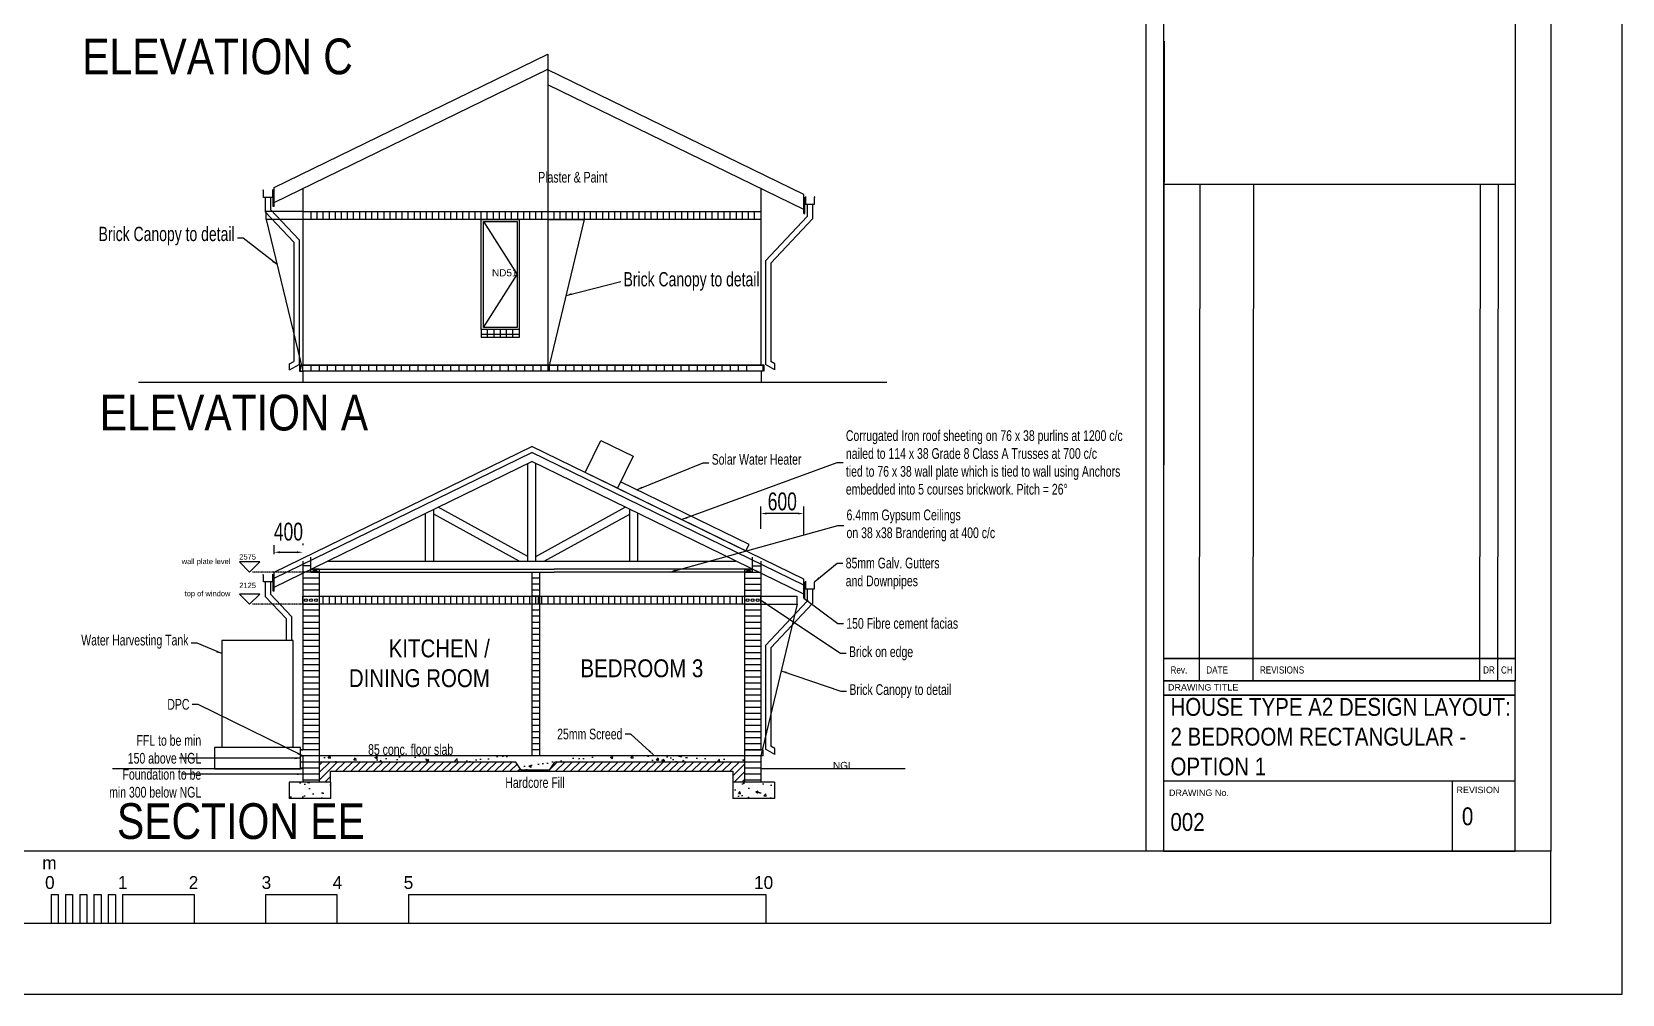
# Model space of a CAD drawing. Header units: millimetres. Extents: x 88 to 42088, y -979 to 29721.
# Drawn here: x 19837 to 42088, y -979 to 12493 of the extents above; entities that cross this region are included whole.
import ezdxf
from ezdxf.enums import TextEntityAlignment as Align

# ---------------------------------------------------------------- set-up
doc = ezdxf.new("R2010")
doc.units = ezdxf.units.MM
doc.linetypes.add('DASHED', pattern=[0.75, 0.5, -0.25])
doc.linetypes.add('DASHED2', pattern=[0.187, 0.125, -0.062])
for name, color, linetype in [('11', 1, 'Continuous'), ('2', 1, 'Continuous'), ('3', 2, 'Continuous'), ('7', 6, 'Continuous'), ('BRICKONEDGE', 5, 'Continuous'), ('DIMS', 5, 'Continuous'), ('HATCH', 1, 'Continuous'), ('RAIN', 5, 'Continuous'), ('TEXT', 5, 'Continuous'), ('WALL', 1, 'Continuous'), ('WALLCOURSE', 40, 'Continuous'), ('WALLS', 1, 'Continuous'), ('zastitle', 7, 'Continuous')]:
    doc.layers.add(name, color=color, linetype=linetype)
doc.layers.get('WALLCOURSE').off()
doc.styles.add('AERIAL1-25', font='arial.ttf', dxfattribs={"height": 50})
doc.styles.add('AERIAL100', font='arial.ttf', dxfattribs={"height": 100})
doc.styles.add('COMPACT', font='arial.ttf', dxfattribs={"width": 0.7})
doc.styles.add('ROMANS', font='romans', dxfattribs={"height": 120})
doc.dimstyles.new('AERIAL1-50', dxfattribs={"dimscale": 100, "dimtxt": 2.5, "dimasz": 0.8, "dimexe": 1, "dimexo": 2.5, "dimgap": 0.4, "dimtad": 1, "dimdec": 0, "dimzin": 0, "dimdsep": 46, "dimtxsty": 'COMPACT', "dimcen": 0.09, "dimadec": 0, "dimazin": 0, "dimtfac": 1, "dimtdec": 1, "dimtmove": 2, "dimatfit": 3, "dimfxl": 1, "dimtolj": 1, "dimtzin": 0, "dimarcsym": 0})

# ---------------------------------------------------------------- blocks, each defined once
blk = doc.blocks.new('*D54')
at = {"layer": 'DEFPOINTS', "color": 0, "transparency": 16777216}
for p in [(23627, 5208), (23227, 4931), (23627, 5082)]:
    blk.add_point(p, dxfattribs=at)
at = {"layer": 'DIMS', "color": 0, "lineweight": -2, "transparency": 16777216}
for p, q in [((23227, 5181), (23227, 5308)), ((23307, 5208), (23547, 5208)), ((23627, 5332), (23627, 5308))]:
    blk.add_line(p, q, dxfattribs=at)
at = {"layer": 'DIMS', "color": 0, "transparency": 16777216}
for points in [[(23307, 5221), (23307, 5194), (23227, 5208)], [(23547, 5221), (23547, 5194), (23627, 5208)]]:
    blk.add_solid(points, dxfattribs=at)
at = {"layer": 'DIMS', "color": 0, "transparency": 16777216, "insert": (23427, 5495), "char_height": 250, "attachment_point": 5, "style": 'COMPACT'}
blk.add_mtext('\\A1;400', dxfattribs=at)
blk = doc.blocks.new('*D55')
at = {"layer": 'DEFPOINTS', "color": 0, "transparency": 16777216}
for p in [(30037, 5750), (30037, 5284), (30637, 5204)]:
    blk.add_point(p, dxfattribs=at)
at = {"layer": 'DIMS', "color": 0, "lineweight": -2, "transparency": 16777216}
for p, q in [((30037, 5534), (30037, 5850)), ((30637, 5454), (30637, 5850)), ((30557, 5750), (30117, 5750))]:
    blk.add_line(p, q, dxfattribs=at)
at = {"layer": 'DIMS', "color": 0, "transparency": 16777216}
for points in [[(30117, 5763), (30117, 5737), (30037, 5750)], [(30557, 5763), (30557, 5737), (30637, 5750)]]:
    blk.add_solid(points, dxfattribs=at)
at = {"layer": 'DIMS', "color": 0, "transparency": 16777216, "insert": (30337, 5918), "char_height": 250, "attachment_point": 5, "style": 'COMPACT'}
blk.add_mtext('\\A1;600', dxfattribs=at)
blk = doc.blocks.new('LCND51')
at = {"layer": '2', "color": 5}
blk.add_lwpolyline([(30, -30), (503, -30), (503, -1510), (30, -1510)], close=True, dxfattribs=at)
at = {"layer": '3'}
for p, q in [((0, -1540), (0, 0)), ((0, 0), (533, 0)), ((533, 0), (533, -1540)), ((533, -1540), (0, -1540))]:
    blk.add_line(p, q, dxfattribs=at)
at = {"layer": '3', "color": 5}
for p, q in [((30, -30), (503, -770)), ((30, -1510), (503, -770)), ((0, -1540), (0, -1650)), ((85, -1540), (85, -1650)), ((178, -1540), (178, -1650)), ((265, -1540), (265, -1650)), ((350, -1540), (350, -1650)), ((440, -1540), (440, -1650)), ((533, -1540), (533, -1650)), ((533, -1610), (0, -1610)), ((533, -1650), (0, -1650))]:
    blk.add_line(p, q, dxfattribs=at)

msp = doc.modelspace()

# ---------------------------------------------------------------- hatches: boundary and pattern name
at = {"layer": '7'}
h = msp.add_hatch(dxfattribs=at)
h.set_pattern_fill('AR-CONC', color=256, scale=50, style=0)
h.set_pattern_definition([(50, (-3457986.66, -1527257.2), (358.630091, -31.376067), [37.5, -412.5]), (355, (-3457986.66, -1527257.2), (-69.375667, 376.096067), [30, -330]), (100.4514, (-3457956.77, -1527259.8), (289.25469, 344.71977), [31.870095, -350.571056]), (46.1842, (-3457986.66, -1527157.2), (533.620524, -82.759507), [56.25, -618.75]), (96.6356, (-3457942.2, -1527164.1), (467.33135, 487.058935), [47.805144, -525.8565]), (351.1842, (-3457986.66, -1527157.2), (467.33097, 487.0593), [45, -495]), (21, (-3457936.66, -1527182.2), (298.453526, -201.309445), [37.5, -412.5]), (326, (-3457936.66, -1527182.2), (121.657666, 362.575023), [30, -330]), (71.4514, (-3457911.8, -1527198.96), (420.111314, 161.265248), [31.870095, -350.571056]), (37.5, (-3457986.66, -1527257.19), (6.0799277, 166.446927), [0, -326, 0, -335, 0, -331.25]), (7.5, (-3457986.66, -1527257.19), (131.534769, 197.205856), [0, -191, 0, -318.5, 0, -126.25]), (327.5, (-3458098.16, -1527257.19), (266.911218, -11.277436), [0, -125, 0, -390, 0, -517.5]), (317.5, (-3458148.16, -1527257.2), (291.593085, 50.052491), [0, -162.5, 0, -259, 0, -367.5])])
h.paths.add_polyline_path([(24017, 1761.4), (24017, 1991.4), (23437, 1991.4), (23437, 1761.4)])
h.paths.add_polyline_path([(26608.4, 2271.4), (26681.7, 2156.4), (26881.7, 2156.4), (27081.7, 2156.4), (27155.1, 2271.4), (29807, 2271.4), (29807, 2356.4), (23857, 2356.4), (23857, 2271.4)])
h.paths.add_polyline_path([(30227, 1761.4), (30227, 1991.4), (29647, 1991.4), (29647, 1761.4)])
h = msp.add_hatch(dxfattribs=at)
h.set_pattern_fill('ANSI31', color=256, scale=600, style=0)
h.set_pattern_definition([(45, (-3457986.66, -1527257.19), (-53.0330086, 53.0330086), [])])
h.paths.add_polyline_path([(27155.1, 2271.4), (27081.7, 2156.4), (26881.7, 2156.4), (26681.7, 2156.4), (26608.4, 2271.4), (24017, 2271.4), (23857, 2271.4), (23857, 1991.4), (24017, 1991.4), (24017, 2141.4), (29647, 2141.4), (29647, 1991.4), (29807, 1991.4), (29807, 2271.4)])

# ---------------------------------------------------------------- linework, layer by layer
at = {"color": 1, "linetype": 'Continuous'}
for p, q in [((35668.9, 28721.3), (35668.9, 3410.1)), ((40592.3, 28721.4), (40592.3, 3410.1)), ((35678.9, 12361.1), (35668.9, 4453.6)), ((40602.3, 10355), (35678.9, 10355)), ((40592.3, 3722.9), (35668.9, 3722.9)), ((35668.9, 3722.9), (40592.3, 3722.9)), ((35668.9, 3410.1), (40592.3, 3410.1)), ((35668.9, 3410.1), (40592.3, 3410.1)), ((35668.9, 2006.1), (40592.3, 2006.1)), ((39710, 2006.1), (39710, 1021.4))]:
    msp.add_line(p, q, dxfattribs=at)
at = {"color": 3, "linetype": 'Continuous'}
for p, q in [((41088.3, 28721.4), (41088.3, 1021.4)), ((41088.3, 28721.3), (41088.3, 1021.4)), ((40592.3, 3414.2), (40592.3, 3410.1)), ((41088.3, 1021.4), (1088.3, 1021.4))]:
    msp.add_line(p, q, dxfattribs=at)
at = {"color": 2, "linetype": 'Continuous'}
for p, q in [((36179.3, 10355), (36169.3, 3410.1)), ((36929.8, 10355), (36919.8, 3410.1)), ((40101.9, 10355), (40091.9, 3410.1)), ((40352.1, 10355), (40342.1, 3410.1))]:
    msp.add_line(p, q, dxfattribs=at)
at = {"color": 3, "linetype": 'Continuous'}
msp.add_lwpolyline([(1088.3, 28721.4), (35422.7, 28721.4), (35422.7, 1021.4), (1088.3, 1021.4)], close=True, dxfattribs=at)
at = {"color": 1, "linetype": 'Continuous'}
for points in [[(35668.9, 3208.2), (40592.3, 3208.2), (40592.3, 3410.1), (35668.9, 3410.1)], [(35668.9, 1021.4), (40592.3, 1021.4), (40592.3, 3208.2), (35668.9, 3208.2)]]:
    msp.add_lwpolyline(points, close=True, dxfattribs=at)
at = {"layer": '11'}
for p, q in [((20106.3, 417.8), (20206.3, 417.8)), ((20106.3, 417.8), (20106.3, 17.8)), ((20206.3, 417.8), (20206.3, 17.8)), ((20306.3, 417.8), (20306.3, 17.8)), ((20306.3, 417.8), (20406.3, 417.8)), ((20406.3, 417.8), (20406.3, 17.8)), ((20506.3, 417.8), (20506.3, 17.8)), ((20506.3, 417.8), (20606.3, 417.8)), ((20606.3, 417.8), (20606.3, 17.8)), ((20706.3, 417.8), (20706.3, 17.8)), ((20706.3, 417.8), (20806.3, 417.8)), ((20806.3, 417.8), (20806.3, 17.8)), ((20906.3, 417.8), (20906.3, 17.8)), ((20906.3, 417.8), (21006.3, 417.8)), ((21006.3, 417.8), (21006.3, 17.8)), ((21106.3, 417.8), (22106.3, 417.8)), ((21106.3, 417.8), (21106.3, 17.8)), ((22106.3, 417.8), (22106.3, 17.8)), ((23106.3, 417.8), (24106.3, 417.8)), ((23106.3, 417.8), (23106.3, 17.8)), ((24106.3, 417.8), (24106.3, 17.8)), ((25106.3, 417.8), (30106.3, 417.8)), ((25106.3, 417.8), (25106.3, 17.8)), ((30106.3, 417.8), (30106.3, 17.8)), ((20206.3, 17.8), (20306.3, 17.8)), ((20406.3, 17.8), (20506.3, 17.8)), ((20606.3, 17.8), (20706.3, 17.8)), ((20806.3, 17.8), (20906.3, 17.8)), ((21006.3, 17.8), (21106.3, 17.8)), ((22106.3, 17.8), (23106.3, 17.8)), ((24106.3, 17.8), (25106.3, 17.8))]:
    msp.add_line(p, q, dxfattribs=at)
at = {"layer": '2', "color": 2}
for p, q in [((22884, 4931.4), (22742.6, 5072.8)), ((23025.5, 5072.8), (22742.6, 5072.8)), ((22884, 4931.4), (23025.5, 5072.8)), ((22884, 4481.4), (22742.6, 4622.8)), ((23025.5, 4622.8), (22742.6, 4622.8)), ((22884, 4481.4), (23025.5, 4622.8))]:
    msp.add_line(p, q, dxfattribs=at)
at = {"layer": '3'}
for p, q in [((23627, 9975.4), (23117, 9975.4)), ((23117, 9865.4), (23117, 9975.4)), ((23117, 9865.4), (23627, 7740.4)), ((23627, 9865.4), (23117, 9865.4))]:
    msp.add_line(p, q, dxfattribs=at)
at = {"layer": 'BRICKONEDGE'}
for p, q in [((23627, 9975.4), (30037, 9975.4)), ((30037, 9865.4), (23627, 9865.4)), ((23744.5, 9865.4), (23744.5, 9975.4)), ((23829.5, 9865.4), (23829.5, 9975.4)), ((23914.5, 9865.4), (23914.5, 9975.4)), ((23999.5, 9865.4), (23999.5, 9975.4)), ((24084.5, 9865.4), (24084.5, 9975.4)), ((24169.5, 9865.4), (24169.5, 9975.4)), ((24254.5, 9865.4), (24254.5, 9975.4)), ((24339.5, 9865.4), (24339.5, 9975.4)), ((24424.5, 9865.4), (24424.5, 9975.4)), ((24509.5, 9865.4), (24509.5, 9975.4)), ((24594.5, 9865.4), (24594.5, 9975.4)), ((24679.5, 9865.4), (24679.5, 9975.4)), ((24764.5, 9865.4), (24764.5, 9975.4)), ((24849.5, 9865.4), (24849.5, 9975.4)), ((24934.5, 9865.4), (24934.5, 9975.4)), ((25019.5, 9865.4), (25019.5, 9975.4)), ((25104.5, 9865.4), (25104.5, 9975.4)), ((25189.5, 9865.4), (25189.5, 9975.4)), ((25274.5, 9865.4), (25274.5, 9975.4)), ((25359.5, 9865.4), (25359.5, 9975.4)), ((25444.5, 9865.4), (25444.5, 9975.4)), ((25529.5, 9865.4), (25529.5, 9975.4)), ((25614.5, 9865.4), (25614.5, 9975.4)), ((25699.5, 9865.4), (25699.5, 9975.4)), ((25784.5, 9865.4), (25784.5, 9975.4)), ((25869.5, 9865.4), (25869.5, 9975.4)), ((25954.5, 9865.4), (25954.5, 9975.4)), ((26039.5, 9865.4), (26039.5, 9975.4)), ((26124.5, 9865.4), (26124.5, 9975.4)), ((26209.5, 9865.4), (26209.5, 9975.4)), ((26294.5, 9865.4), (26294.5, 9975.4)), ((26379.5, 9865.4), (26379.5, 9975.4)), ((26464.5, 9865.4), (26464.5, 9975.4)), ((26549.5, 9865.4), (26549.5, 9975.4)), ((26634.5, 9865.4), (26634.5, 9975.4)), ((26719.5, 9865.4), (26719.5, 9975.4)), ((26804.5, 9865.4), (26804.5, 9975.4)), ((26889.5, 9865.4), (26889.5, 9975.4)), ((26974.5, 9865.4), (26974.5, 9975.4)), ((27059.5, 9865.4), (27059.5, 9975.4)), ((27144.5, 9865.4), (27144.5, 9975.4)), ((27229.5, 9865.4), (27229.5, 9975.4)), ((27314.5, 9865.4), (27314.5, 9975.4)), ((27399.5, 9865.4), (27399.5, 9975.4)), ((27484.5, 9865.4), (27484.5, 9975.4)), ((27567, 9975.4), (27567, 9865.4)), ((27569.5, 9865.4), (27569.5, 9975.4)), ((27654.5, 9865.4), (27654.5, 9975.4)), ((27739.5, 9865.4), (27739.5, 9975.4)), ((27824.5, 9865.4), (27824.5, 9975.4)), ((27909.5, 9865.4), (27909.5, 9975.4)), ((27994.5, 9865.4), (27994.5, 9975.4)), ((28079.5, 9865.4), (28079.5, 9975.4)), ((28164.5, 9865.4), (28164.5, 9975.4)), ((28249.5, 9865.4), (28249.5, 9975.4)), ((28334.5, 9865.4), (28334.5, 9975.4)), ((28419.5, 9865.4), (28419.5, 9975.4)), ((28504.5, 9865.4), (28504.5, 9975.4)), ((28589.5, 9865.4), (28589.5, 9975.4)), ((28674.5, 9865.4), (28674.5, 9975.4)), ((28759.5, 9865.4), (28759.5, 9975.4)), ((28844.5, 9865.4), (28844.5, 9975.4)), ((28929.5, 9865.4), (28929.5, 9975.4)), ((29014.5, 9865.4), (29014.5, 9975.4)), ((29099.5, 9865.4), (29099.5, 9975.4)), ((29184.5, 9865.4), (29184.5, 9975.4)), ((29269.5, 9865.4), (29269.5, 9975.4)), ((29354.5, 9865.4), (29354.5, 9975.4)), ((29439.5, 9865.4), (29439.5, 9975.4)), ((29524.5, 9865.4), (29524.5, 9975.4)), ((29609.5, 9865.4), (29609.5, 9975.4)), ((29694.5, 9865.4), (29694.5, 9975.4)), ((29779.5, 9865.4), (29779.5, 9975.4)), ((29864.5, 9865.4), (29864.5, 9975.4)), ((29949.5, 9865.4), (29949.5, 9975.4)), ((23580.2, 7825.4), (30070.2, 7825.4)), ((23580.2, 7825.4), (23580.2, 7740.4)), ((30083.9, 7825.4), (23593.9, 7825.4)), ((23593.9, 7740.4), (23593.9, 7825.4)), ((23630.2, 7740.4), (23630.2, 7825.4)), ((23745.2, 7740.4), (23745.2, 7825.4)), ((23860.2, 7740.4), (23860.2, 7825.4)), ((23975.2, 7740.4), (23975.2, 7825.4)), ((24090.2, 7740.4), (24090.2, 7825.4)), ((24205.2, 7740.4), (24205.2, 7825.4)), ((24320.2, 7740.4), (24320.2, 7825.4)), ((24435.2, 7740.4), (24435.2, 7825.4)), ((24550.2, 7740.4), (24550.2, 7825.4)), ((24665.2, 7740.4), (24665.2, 7825.4)), ((24780.2, 7740.4), (24780.2, 7825.4)), ((24895.2, 7740.4), (24895.2, 7825.4)), ((25010.2, 7740.4), (25010.2, 7825.4)), ((25125.2, 7740.4), (25125.2, 7825.4)), ((25240.2, 7740.4), (25240.2, 7825.4)), ((25355.2, 7740.4), (25355.2, 7825.4)), ((25470.2, 7740.4), (25470.2, 7825.4)), ((25585.2, 7740.4), (25585.2, 7825.4)), ((25700.2, 7740.4), (25700.2, 7825.4)), ((25815.2, 7740.4), (25815.2, 7825.4)), ((25930.2, 7740.4), (25930.2, 7825.4)), ((26045.2, 7740.4), (26045.2, 7825.4)), ((26160.2, 7740.4), (26160.2, 7825.4)), ((26275.2, 7740.4), (26275.2, 7825.4)), ((26390.2, 7740.4), (26390.2, 7825.4)), ((26505.2, 7740.4), (26505.2, 7825.4)), ((26620.2, 7740.4), (26620.2, 7825.4)), ((26735.2, 7740.4), (26735.2, 7825.4)), ((26850.2, 7740.4), (26850.2, 7825.4)), ((26965.2, 7740.4), (26965.2, 7825.4)), ((27080.2, 7740.4), (27080.2, 7825.4)), ((27080.2, 7740.4), (27080.2, 7825.4)), ((27195.2, 7740.4), (27195.2, 7825.4)), ((27310.2, 7740.4), (27310.2, 7825.4)), ((27425.2, 7740.4), (27425.2, 7825.4)), ((27540.2, 7740.4), (27540.2, 7825.4)), ((27655.2, 7740.4), (27655.2, 7825.4)), ((27770.2, 7740.4), (27770.2, 7825.4)), ((27885.2, 7740.4), (27885.2, 7825.4)), ((28000.2, 7740.4), (28000.2, 7825.4)), ((28115.2, 7740.4), (28115.2, 7825.4)), ((28230.2, 7740.4), (28230.2, 7825.4)), ((28345.2, 7740.4), (28345.2, 7825.4)), ((28460.2, 7740.4), (28460.2, 7825.4)), ((28575.2, 7740.4), (28575.2, 7825.4)), ((28690.2, 7740.4), (28690.2, 7825.4)), ((28805.2, 7740.4), (28805.2, 7825.4)), ((28920.2, 7740.4), (28920.2, 7825.4)), ((29035.2, 7740.4), (29035.2, 7825.4)), ((29150.2, 7740.4), (29150.2, 7825.4)), ((29265.2, 7740.4), (29265.2, 7825.4)), ((29380.2, 7740.4), (29380.2, 7825.4)), ((29495.2, 7740.4), (29495.2, 7825.4)), ((29610.2, 7740.4), (29610.2, 7825.4)), ((29725.2, 7740.4), (29725.2, 7825.4)), ((29840.2, 7740.4), (29840.2, 7825.4)), ((30070.2, 7740.4), (30070.2, 7825.4)), ((30083.9, 7740.4), (30083.9, 7825.4)), ((30083.9, 7740.4), (30083.9, 7825.4)), ((23580.2, 7740.4), (23627, 7740.4)), ((23593.9, 7740.4), (23627, 7740.4)), ((30037, 7740.4), (23627, 7740.4)), ((30070.2, 7740.4), (30037, 7740.4)), ((23914.5, 4481.4), (23914.5, 4591.4)), ((23999.5, 4481.4), (23999.5, 4591.4)), ((24084.5, 4481.4), (24084.5, 4591.4)), ((24169.5, 4481.4), (24169.5, 4591.4)), ((24254.5, 4481.4), (24254.5, 4591.4)), ((24339.5, 4481.4), (24339.5, 4591.4)), ((24424.5, 4481.4), (24424.5, 4591.4)), ((24509.5, 4481.4), (24509.5, 4591.4)), ((24594.5, 4481.4), (24594.5, 4591.4)), ((24679.5, 4481.4), (24679.5, 4591.4)), ((24764.5, 4481.4), (24764.5, 4591.4)), ((24849.5, 4481.4), (24849.5, 4591.4)), ((24934.5, 4481.4), (24934.5, 4591.4)), ((25019.5, 4481.4), (25019.5, 4591.4)), ((25104.5, 4481.4), (25104.5, 4591.4)), ((25189.5, 4481.4), (25189.5, 4591.4)), ((25274.5, 4481.4), (25274.5, 4591.4)), ((25359.5, 4481.4), (25359.5, 4591.4)), ((25444.5, 4481.4), (25444.5, 4591.4)), ((25529.5, 4481.4), (25529.5, 4591.4)), ((25614.5, 4481.4), (25614.5, 4591.4)), ((25699.5, 4481.4), (25699.5, 4591.4)), ((25784.5, 4481.4), (25784.5, 4591.4)), ((25869.5, 4481.4), (25869.5, 4591.4)), ((25954.5, 4481.4), (25954.5, 4591.4)), ((26039.5, 4481.4), (26039.5, 4591.4)), ((26124.5, 4481.4), (26124.5, 4591.4)), ((26209.5, 4481.4), (26209.5, 4591.4)), ((26294.5, 4481.4), (26294.5, 4591.4)), ((26379.5, 4481.4), (26379.5, 4591.4)), ((26464.5, 4481.4), (26464.5, 4591.4)), ((26549.5, 4481.4), (26549.5, 4591.4)), ((26634.5, 4481.4), (26634.5, 4591.4)), ((26719.5, 4481.4), (26719.5, 4591.4)), ((26804.5, 4481.4), (26804.5, 4591.4)), ((26942, 4481.4), (26832, 4481.4)), ((26949.5, 4591.4), (26839.5, 4591.4)), ((26839.5, 4481.4), (26839.5, 4591.4)), ((26889.5, 4481.4), (26889.5, 4591.4)), ((26924.5, 4481.4), (26924.5, 4591.4)), ((26974.5, 4481.4), (26974.5, 4591.4)), ((27059.5, 4481.4), (27059.5, 4591.4)), ((27144.5, 4481.4), (27144.5, 4591.4)), ((27229.5, 4481.4), (27229.5, 4591.4)), ((27314.5, 4481.4), (27314.5, 4591.4)), ((27399.5, 4481.4), (27399.5, 4591.4)), ((27484.5, 4481.4), (27484.5, 4591.4)), ((27569.5, 4481.4), (27569.5, 4591.4)), ((27654.5, 4481.4), (27654.5, 4591.4)), ((27739.5, 4481.4), (27739.5, 4591.4)), ((27824.5, 4481.4), (27824.5, 4591.4)), ((27909.5, 4481.4), (27909.5, 4591.4)), ((27994.5, 4481.4), (27994.5, 4591.4)), ((28079.5, 4481.4), (28079.5, 4591.4)), ((28164.5, 4481.4), (28164.5, 4591.4)), ((28249.5, 4481.4), (28249.5, 4591.4)), ((28334.5, 4481.4), (28334.5, 4591.4)), ((28419.5, 4481.4), (28419.5, 4591.4)), ((28504.5, 4481.4), (28504.5, 4591.4)), ((28589.5, 4481.4), (28589.5, 4591.4)), ((28674.5, 4481.4), (28674.5, 4591.4)), ((28759.5, 4481.4), (28759.5, 4591.4)), ((28844.5, 4481.4), (28844.5, 4591.4)), ((28929.5, 4481.4), (28929.5, 4591.4)), ((29014.5, 4481.4), (29014.5, 4591.4)), ((29099.5, 4481.4), (29099.5, 4591.4)), ((29184.5, 4481.4), (29184.5, 4591.4)), ((29269.5, 4481.4), (29269.5, 4591.4)), ((29354.5, 4481.4), (29354.5, 4591.4)), ((29439.5, 4481.4), (29439.5, 4591.4)), ((29524.5, 4481.4), (29524.5, 4591.4)), ((29609.5, 4481.4), (29609.5, 4591.4)), ((29694.5, 4481.4), (29694.5, 4591.4)), ((29779.5, 4481.4), (29779.5, 4591.4))]:
    msp.add_line(p, q, dxfattribs=at)
at = {"layer": 'BRICKONEDGE', "color": 5}
for p, q in [((23227, 4845), (26832, 6603.3)), ((23227, 4718.2), (26832, 6476.4)), ((23212, 4662.3), (23212, 4887.3)), ((23227, 4887.3), (23212, 4887.3)), ((23227, 4662.3), (23227, 4887.3)), ((23227, 4719.9), (23227, 4834.8)), ((23227, 4719.9), (23227, 4834.8)), ((23227, 4662.3), (23212, 4662.3)), ((23627, 4591.4), (30037, 4591.4)), ((30037, 4481.4), (23627, 4481.4))]:
    msp.add_line(p, q, dxfattribs=at)
at = {"layer": 'BRICKONEDGE', "color": 2}
for p, q in [((23203.3, 4900.2), (23203.3, 4791.7)), ((23227, 4887.3), (23227, 4929.6)), ((23178.3, 4791.7), (23178.3, 4620.2))]:
    msp.add_line(p, q, dxfattribs=at)
at = {"layer": 'DEFPOINTS', "color": 2, "linetype": 'Continuous'}
for p, q in [((42088.3, -978.6), (42088.3, 29721.4)), ((88.3, -978.6), (42088.3, -978.6))]:
    msp.add_line(p, q, dxfattribs=at)
at = {"layer": 'DIMS', "color": 4, "linetype": 'DASHED2'}
for p, q in [((23627, 4931.4), (22924, 4931.4)), ((23627, 4481.4), (22924, 4481.4))]:
    msp.add_line(p, q, dxfattribs=at)
at = {"layer": 'HATCH'}
for p, q in [((24017, 2141.4), (29647, 2141.4)), ((24017, 1991.4), (24017, 2141.4)), ((29647, 2141.4), (29647, 1991.4))]:
    msp.add_line(p, q, dxfattribs=at)
at = {"layer": 'RAIN', "color": 2}
for p, q in [((23073.3, 10280.8), (23078.3, 10280.8)), ((23073.3, 10270.8), (23073.3, 10280.8)), ((23078.3, 10270.8), (23073.3, 10270.8)), ((23078.3, 10175.8), (23078.3, 10270.8)), ((23203.3, 10175.8), (23078.3, 10175.8)), ((23103.3, 10175.8), (23103.3, 9973.2)), ((30660.8, 10078.3), (30785.8, 10078.3)), ((30685.8, 10078.3), (30685.8, 9906.8)), ((30760.8, 10078.3), (30760.8, 9875.7)), ((30790.8, 10183.3), (30785.8, 10183.3)), ((30785.8, 10173.3), (30790.8, 10173.3)), ((30785.8, 10078.3), (30785.8, 10173.3)), ((30790.8, 10173.3), (30790.8, 10183.3)), ((23103.3, 9973.2), (23502, 9549.5)), ((23178.3, 10004.3), (23577, 9580.5)), ((30685.8, 9906.8), (30100.7, 9285)), ((30760.8, 9875.7), (30175.7, 9254)), ((23577, 9580.5), (23577, 7836)), ((23502, 9549.5), (23502, 7879.3)), ((30100.7, 9285), (30100.7, 7836)), ((30175.7, 9254), (30175.7, 7879.3)), ((23444.3, 7846), (23502, 7879.3)), ((23444.3, 7759.4), (23444.3, 7846)), ((23444.3, 7759.4), (23577, 7836)), ((30233.4, 7759.4), (30100.7, 7836)), ((30233.4, 7846), (30175.7, 7879.3)), ((30233.4, 7759.4), (30233.4, 7846)), ((23073.3, 4896.7), (23078.3, 4896.7)), ((23073.3, 4886.7), (23073.3, 4896.7)), ((23078.3, 4886.7), (23073.3, 4886.7)), ((23078.3, 4791.7), (23078.3, 4886.7)), ((23203.3, 4791.7), (23078.3, 4791.7)), ((23103.3, 4791.7), (23103.3, 4589.2)), ((30637, 4789.7), (30637, 4832)), ((30660.8, 4802.6), (30660.8, 4694.2)), ((30660.8, 4694.2), (30785.8, 4694.2)), ((30685.8, 4694.2), (30685.8, 4522.7)), ((30760.8, 4694.2), (30760.8, 4491.6)), ((30790.8, 4799.2), (30785.8, 4799.2)), ((30785.8, 4789.2), (30790.8, 4789.2)), ((30785.8, 4694.2), (30785.8, 4789.2)), ((30790.8, 4789.2), (30790.8, 4799.2)), ((23103.3, 4589.2), (23395, 4279.1)), ((23178.3, 4620.2), (23470, 4310.2)), ((30685.8, 4522.7), (30100.7, 3900.9)), ((30760.8, 4491.6), (30175.7, 3869.9)), ((23395, 4279.1), (23395, 3973.9)), ((23470, 4310.2), (23470, 3973.9)), ((30100.7, 3900.9), (30100.7, 2451.9)), ((30175.7, 3869.9), (30175.7, 2495.2)), ((30233.4, 2375.3), (30100.7, 2451.9)), ((30233.4, 2461.9), (30175.7, 2495.2)), ((30233.4, 2375.3), (30233.4, 2461.9))]:
    msp.add_line(p, q, dxfattribs=at)
at = {"layer": 'RAIN', "color": 5}
for p, q in [((30637, 4747.5), (26832, 6603.3)), ((30637, 4620.6), (26832, 6476.4)), ((26775, 5083.4), (26775, 6448.6)), ((26889, 5083.4), (26889, 6448.6)), ((25460.9, 5083.4), (25460.9, 5807.7)), ((26775, 5148.4), (25523.5, 5838.3)), ((26889, 5148.4), (28140.5, 5838.3)), ((28203.1, 5083.4), (28203.1, 5807.7)), ((25346.9, 5083.4), (25346.9, 5752.1)), ((26656.9, 5083.4), (25460.9, 5742.6)), ((27007.1, 5083.4), (28203.1, 5742.6)), ((28317.1, 5083.4), (28317.1, 5752.1)), ((23742, 4969.4), (27144.5, 4969.4)), ((23742, 4931.4), (27144.5, 4931.4)), ((23975.8, 5083.4), (29688.3, 5083.4)), ((29922, 4969.4), (27144.5, 4969.4)), ((29922, 4931.4), (27144.5, 4931.4)), ((30637, 4564.7), (30637, 4789.7)), ((30637, 4789.7), (30652, 4789.7)), ((30637, 4622.3), (30637, 4737.3)), ((30637, 4622.3), (30637, 4737.3)), ((30652, 4564.7), (30652, 4789.7)), ((30637, 4564.7), (30652, 4564.7))]:
    msp.add_line(p, q, dxfattribs=at)
at = {"layer": 'WALL'}
for p, q in [((23227, 10313.7), (27057, 12181.7)), ((27057, 12181.7), (27057, 7740.4)), ((30637, 10216.1), (27048.7, 11966.2)), ((23627, 10297.4), (23627, 7825.4)), ((30037, 10297.4), (30037, 7825.4)), ((23227, 4929.6), (26832, 6687.8)), ((30637, 4832), (26832, 6687.8)), ((23742, 4931.4), (23742, 5138.5)), ((29922, 4931.4), (29922, 5138.5)), ((23627, 5082.4), (23627, 2441.4)), ((23742, 4969.4), (23857, 4969.4)), ((23857, 4969.4), (23742, 4969.4)), ((23857, 4931.4), (23742, 4931.4)), ((23857, 4931.4), (23857, 2356.4)), ((26832, 4931.4), (26832, 2356.4)), ((26832, 4931.4), (26832, 2356.4)), ((26942, 4931.4), (26942, 2356.4)), ((26942, 4931.4), (26942, 2356.4)), ((29922, 4969.4), (29807, 4969.4)), ((29807, 4969.4), (29922, 4969.4)), ((29807, 4931.4), (29807, 2356.4)), ((29807, 4931.4), (29922, 4931.4)), ((30037, 5082.4), (30037, 2441.4)), ((23627, 4591.4), (23857, 4591.4)), ((23627, 4481.4), (23857, 4481.4)), ((30037, 4591.4), (29807, 4591.4)), ((30037, 4481.4), (29807, 4481.4)), ((23593.9, 2441.4), (23627, 2441.4)), ((23593.9, 2356.4), (23593.9, 2441.4)), ((23593.9, 2356.4), (23627, 2356.4))]:
    msp.add_line(p, q, dxfattribs=at)
at = {"layer": 'WALL', "color": 3}
msp.add_line((21327.7, 7590.4), (31798.9, 7590.4), dxfattribs=at)
at = {"layer": 'WALL', "color": 2}
for p, q in [((23742, 5016.4), (23627, 5016.4)), ((23857, 4931.4), (23627, 4931.4)), ((23857, 4931.4), (23627, 4931.4)), ((29807, 4931.4), (30037, 4931.4)), ((29807, 4931.4), (30037, 4931.4)), ((29922, 5016.4), (30037, 5016.4)), ((23857, 4846.4), (23627, 4846.4)), ((23857, 4761.4), (23627, 4761.4)), ((23857, 4676.4), (23627, 4676.4)), ((26949.5, 4846.4), (26839.5, 4846.4)), ((26949.5, 4761.4), (26839.5, 4761.4)), ((26949.5, 4676.4), (26839.5, 4676.4)), ((29807, 4846.4), (30037, 4846.4)), ((29807, 4761.4), (30037, 4761.4)), ((29807, 4676.4), (30037, 4676.4)), ((30544.5, 4481.4), (30544.5, 4591.4)), ((23857, 4396.4), (23627, 4396.4)), ((23857, 4311.4), (23627, 4311.4)), ((26942, 4396.4), (26832, 4396.4)), ((26942, 4311.4), (26832, 4311.4)), ((30037, 4396.4), (29807, 4396.4)), ((30037, 4311.4), (29807, 4311.4)), ((23857, 4226.4), (23627, 4226.4)), ((23857, 4141.4), (23627, 4141.4)), ((23857, 4056.4), (23627, 4056.4)), ((26942, 4226.4), (26832, 4226.4)), ((26942, 4141.4), (26832, 4141.4)), ((26942, 4056.4), (26832, 4056.4)), ((30037, 4226.4), (29807, 4226.4)), ((30037, 4141.4), (29807, 4141.4)), ((30037, 4056.4), (29807, 4056.4)), ((23857, 3971.4), (23627, 3971.4)), ((23857, 3886.4), (23627, 3886.4)), ((23857, 3801.4), (23627, 3801.4)), ((26942, 3971.4), (26832, 3971.4)), ((26942, 3886.4), (26832, 3886.4)), ((26942, 3801.4), (26832, 3801.4)), ((30037, 3971.4), (29807, 3971.4)), ((30037, 3886.4), (29807, 3886.4)), ((30037, 3801.4), (29807, 3801.4)), ((23857, 3716.4), (23627, 3716.4)), ((23857, 3631.4), (23627, 3631.4)), ((26942, 3716.4), (26832, 3716.4)), ((26942, 3631.4), (26832, 3631.4)), ((30037, 3716.4), (29807, 3716.4)), ((30037, 3631.4), (29807, 3631.4)), ((23857, 3546.4), (23627, 3546.4)), ((23857, 3461.4), (23627, 3461.4)), ((23857, 3376.4), (23627, 3376.4)), ((26942, 3546.4), (26832, 3546.4)), ((26942, 3461.4), (26832, 3461.4)), ((26942, 3376.4), (26832, 3376.4)), ((30037, 3546.4), (29807, 3546.4)), ((30037, 3461.4), (29807, 3461.4)), ((30037, 3376.4), (29807, 3376.4)), ((23857, 3291.4), (23627, 3291.4)), ((23857, 3206.4), (23627, 3206.4)), ((23857, 3121.4), (23627, 3121.4)), ((26942, 3291.4), (26832, 3291.4)), ((26942, 3206.4), (26832, 3206.4)), ((26942, 3121.4), (26832, 3121.4)), ((30037, 3291.4), (29807, 3291.4)), ((30037, 3206.4), (29807, 3206.4)), ((30037, 3121.4), (29807, 3121.4)), ((23857, 3036.4), (23627, 3036.4)), ((23857, 2951.4), (23627, 2951.4)), ((26942, 3036.4), (26832, 3036.4)), ((26942, 2951.4), (26832, 2951.4)), ((30037, 3036.4), (29807, 3036.4)), ((30037, 2951.4), (29807, 2951.4)), ((23857, 2866.4), (23627, 2866.4)), ((23857, 2781.4), (23627, 2781.4)), ((23857, 2696.4), (23627, 2696.4)), ((26942, 2866.4), (26832, 2866.4)), ((26942, 2781.4), (26832, 2781.4)), ((26942, 2696.4), (26832, 2696.4)), ((30037, 2866.4), (29807, 2866.4)), ((30037, 2781.4), (29807, 2781.4)), ((30037, 2696.4), (29807, 2696.4)), ((23857, 2611.4), (23627, 2611.4)), ((23857, 2526.4), (23627, 2526.4)), ((26942, 2611.4), (26832, 2611.4)), ((26942, 2526.4), (26832, 2526.4)), ((30037, 2611.4), (29807, 2611.4)), ((30037, 2526.4), (29807, 2526.4)), ((23857, 2441.4), (23593.9, 2441.4)), ((23857, 2356.4), (23593.9, 2356.4)), ((23857, 2271.4), (23593.9, 2271.4)), ((26942, 2441.4), (26832, 2441.4)), ((30037, 2441.4), (29807, 2441.4)), ((29807, 2441.4), (30070.2, 2441.4)), ((30070.2, 2441.4), (29807, 2441.4)), ((30037, 2356.4), (29807, 2356.4)), ((30037, 2271.4), (29807, 2271.4)), ((23857, 2186.4), (23593.9, 2186.4)), ((23857, 2101.4), (23627, 2101.4)), ((23857, 2016.4), (23627, 2016.4)), ((30037, 2186.4), (29807, 2186.4)), ((30037, 2101.4), (29807, 2101.4)), ((30037, 2016.4), (29807, 2016.4))]:
    msp.add_line(p, q, dxfattribs=at)
at = {"layer": 'WALL', "color": 5}
for p, q in [((23857, 4969.4), (23742, 4931.4)), ((23857, 4931.4), (23742, 4969.4)), ((29807, 4969.4), (29922, 4931.4)), ((29807, 4931.4), (29922, 4969.4))]:
    msp.add_line(p, q, dxfattribs=at)
at = {"layer": 'WALL', "color": 1}
for p, q in [((30070.2, 2441.4), (30037, 2441.4)), ((30070.2, 2356.4), (30037, 2356.4)), ((30070.2, 2356.4), (30070.2, 2441.4))]:
    msp.add_line(p, q, dxfattribs=at)
at = {"layer": 'WALL'}
for points in [[(23627, 4591.4), (23857, 4591.4), (23857, 4481.4), (23627, 4481.4)], [(30037, 4591.4), (29807, 4591.4), (29807, 4481.4), (30037, 4481.4)]]:
    msp.add_lwpolyline(points, close=True, dxfattribs=at)
for centre in [(23672, 4536.4), (23742, 4536.4), (23812, 4536.4), (29852, 4536.4), (29922, 4536.4), (29992, 4536.4)]:
    msp.add_circle(centre, 20, dxfattribs=at)
at = {"layer": 'WALLS', "color": 5}
for p, q in [((23227, 10102.3), (27057, 11970.3)), ((30637, 10004.7), (27057, 11750.8)), ((23212, 10046.4), (23212, 10271.4)), ((23227, 10271.4), (23212, 10271.4)), ((23227, 10046.4), (23227, 10271.4)), ((23227, 10046.4), (23212, 10046.4)), ((23227, 10103.9), (23227, 10218.9)), ((23227, 10103.9), (23227, 10218.9)), ((30637, 9948.8), (30637, 10173.8)), ((30637, 10173.8), (30652, 10173.8)), ((30637, 10006.4), (30637, 10121.4)), ((30637, 10006.4), (30637, 10121.4)), ((30652, 9948.8), (30652, 10173.8)), ((30637, 9948.8), (30652, 9948.8))]:
    msp.add_line(p, q, dxfattribs=at)
at = {"layer": 'WALLS', "color": 2}
for p, q in [((23203.3, 10284.2), (23203.3, 10175.8)), ((23227, 10271.4), (23227, 10313.7)), ((23178.3, 10175.8), (23178.3, 10004.3)), ((30637, 10173.8), (30637, 10216.1)), ((30660.8, 10186.7), (30660.8, 10078.3)), ((27057, 9975.4), (27567, 9975.4)), ((27567, 9865.4), (27057, 7740.4)), ((27057, 9865.4), (27567, 9865.4)), ((30034.5, 4591.4), (30544.5, 4591.4)), ((30544.5, 4481.4), (30034.5, 2356.4)), ((30034.5, 4481.4), (30544.5, 4481.4))]:
    msp.add_line(p, q, dxfattribs=at)
at = {"layer": 'WALLS'}
for p, q in [((23627, 7740.4), (23627, 7590.4)), ((30040.2, 7740.4), (30040.2, 7590.4)), ((23857, 4969.4), (23857, 4931.4)), ((29807, 4969.4), (29807, 4931.4)), ((23493.9, 3973.9), (22493.9, 3973.9)), ((22493.9, 3973.9), (22493.9, 2473.9)), ((23493.9, 2473.9), (23493.9, 3973.9)), ((23593.9, 2473.9), (22390.7, 2473.9)), ((22390.7, 2473.9), (22390.7, 2173.9)), ((23593.9, 2173.9), (23593.9, 2473.9)), ((23627, 2356.4), (23627, 1991.4)), ((29807, 2356.4), (23857, 2356.4)), ((23857, 2356.4), (23857, 1991.4)), ((26608.4, 2271.4), (23857, 2271.4)), ((26608.4, 2271.4), (24017, 2271.4)), ((26681.7, 2156.4), (26608.4, 2271.4)), ((27081.7, 2156.4), (27155.1, 2271.4)), ((29807, 2271.4), (27155.1, 2271.4)), ((29807, 2356.4), (29807, 1991.4)), ((30037, 2356.4), (30037, 1991.4)), ((22393.9, 2173.9), (23593.9, 2173.9)), ((26881.7, 2156.4), (26681.7, 2156.4)), ((27081.7, 2156.4), (26681.7, 2156.4)), ((26881.7, 2156.4), (27081.7, 2156.4)), ((23437, 1991.4), (23437, 1761.4)), ((24017, 1991.4), (23437, 1991.4)), ((24017, 1991.4), (24017, 1761.4)), ((29647, 1991.4), (29647, 1761.4)), ((30227, 1991.4), (29647, 1991.4)), ((30227, 1991.4), (30227, 1761.4)), ((24017, 1761.4), (23437, 1761.4)), ((30227, 1761.4), (29647, 1761.4))]:
    msp.add_line(p, q, dxfattribs=at)
at = {"layer": 'WALLS', "color": 3}
for p, q in [((23627, 2173.9), (20963.8, 2173.9)), ((32055.4, 2173.9), (30037, 2173.9))]:
    msp.add_line(p, q, dxfattribs=at)
at = {"layer": 'WALLS'}
msp.add_lwpolyline([(27580.6, 6322.7), (27799.8, 6772.1), (28249.2, 6552.9), (28030, 6103.5), (27580.6, 6322.7)], dxfattribs=at)
msp.add_lwpolyline([(28030, 6103.5), (29827.6, 5226.8), (29871.5, 5316.7), (28073.9, 6193.4)], close=True, dxfattribs=at)
at = {"layer": 'zastitle', "linetype": 'Continuous'}
msp.add_lwpolyline([(41088.3, 1021.4), (19668.7, 1021.4), (19668.7, 17.8), (41088.3, 17.8)], close=True, dxfattribs=at)

# ---------------------------------------------------------------- block references
at = {"layer": 'WALLCOURSE'}
msp.add_blockref('LCND51', (26124.5, 9865.4), dxfattribs=at)

# ---------------------------------------------------------------- texts
at = {"color": 2, "linetype": 'DASHED', "width": 0.85}
for s, p in [('Rev.', (35769, 3510.2)), ('DATE', (36269.3, 3510.2)), ('REVISIONS', (37019.9, 3510.2)), ('DR', (40142, 3510.2)), ('CH', (40392.2, 3510.2))]:
    msp.add_text(s, height=100.08, dxfattribs=at).set_placement(p)
at = {"char_height": 90.069, "attachment_point": 1}
for s, insert, width in [('\\fArial|b0|i0|c0|p34;DRAWING TITLE', (35733.1, 3362.5), 10013.519), ('\\fArial|b0|i0|c0|p34;DRAWING No.', (35747, 1886.6), 10013.724), ('\\fArial|b0|i0|c0|p34;REVISION', (39769.8, 1926), 10013.519)]:
    msp.add_mtext(s, dxfattribs=dict(at, insert=insert, width=width))
at = {"char_height": 250.193, "attachment_point": 1, "style": 'ROMANS'}
for s, insert, width in [('{\\fArial Narrow|b0|i0|c0|p34;HOUSE TYPE A2 DESIGN LAYOUT: 2 BEDROOM RECTANGULAR - OPTION 1}', (35768.6, 3168.5), 4858.589), ('{\\fArial Narrow|b0|i0|c0|p34;002}', (35767.6, 1557.3), 13649.863), ('\\fArial Narrow|b0|i0|c0|p34;0', (39845.7, 1636.9), 13649.529)]:
    msp.add_mtext(s, dxfattribs=dict(at, insert=insert, width=width))
at = {"layer": '7'}
for s, p in [('m', (20083.7, 770.1)), ('0', (20089, 494.5)), ('1', (21108, 494.5)), ('2', (22099.1, 494.5)), ('3', (23119.4, 494.5)), ('4', (24113.1, 494.5)), ('5', (25106.9, 494.5)), ('10', (30075.6, 494.5))]:
    msp.add_text(s, height=180, dxfattribs=at).set_placement(p, align=Align.CENTER)
at = {"layer": 'DIMS', "style": 'AERIAL1-25'}
msp.add_text('NGL', height=100, dxfattribs=at).set_placement((31046.2, 2173.9))
at = {"layer": 'DIMS', "insert": (26275.5, 9170.4), "char_height": 100, "width": 1878, "attachment_point": 1, "style": 'AERIAL1-25'}
msp.add_mtext('ND51', dxfattribs=at)
at = {"layer": 'DIMS', "insert": (27293.1, 1907.1), "char_height": 150, "attachment_point": 9, "style": 'COMPACT'}
msp.add_mtext('Hardcore Fill', dxfattribs=at)
at = {"layer": 'TEXT', "style": 'COMPACT'}
for s, insert, char_height, attachment_point in [('Plaster & Paint', (27891.6, 10380.8), 150, 9), ('Brick Canopy to detail', (22673.4, 9503.5), 200, 9), ('Brick Canopy to detail', (28115.8, 8999.3), 200, 4), ('Corrugated Iron roof sheeting on 76 x 38 purlins at 1200 c/c\\Pnailed to 114 x 38 Grade 8 Class A Trusses at 700 c/c\\Ptied to 76 x 38 wall plate which is tied to wall using Anchors\\Pembedded into 5 courses brickwork. Pitch = 26° ', (31226.8, 6464.2), 150, 4), ('Solar Water Heater', (29349.4, 6583.4), 150, 1), ('6.4mm Gypsum Ceilings\\Pon 38 x38 Brandering at 400 c/c', (31235.9, 5583), 150, 4), ('85mm Galv. Gutters\\Pand Downpipes', (31224.2, 5132), 150, 1), ('150 Fibre cement facias', (31232.1, 4211.1), 150, 4), ('Water Harvesting Tank', (22028.2, 3858.2), 150, 9), ('Brick on edge', (31270.8, 3793), 150, 4), ('Brick Canopy to detail', (31276.5, 3263), 150, 4), ('DPC', (22042.3, 3078.1), 150, 6), ('25mm Screed', (28099.6, 2586.4), 150, 9), ('FFL to be min\\P150 above NGL', (22206.7, 2649.4), 150, 3), ('85 conc. floor slab', (25732.2, 2369.2), 150, 9), ('Foundation to be\\Pmin 300 below NGL', (22206.7, 2173.9), 150, 3)]:
    msp.add_mtext(s, dxfattribs=dict(at, insert=insert, char_height=char_height, attachment_point=attachment_point))
at = {"layer": 'WALL', "color": 2, "linetype": 'Continuous', "char_height": 75, "attachment_point": 6, "style": 'AERIAL100'}
for s, insert in [('wall plate level', (22615.6, 5068)), ('2575', (22972.4, 5142.6)), ('2125', (22972.4, 4743.2)), ('top of window', (22615.6, 4618))]:
    msp.add_mtext(s, dxfattribs=dict(at, insert=insert))
at = {"layer": 'WALLS', "width": 13639, "style": 'ROMANS'}
for s, insert, char_height, attachment_point in [('{\\fArial Narrow|b0|i0|c0|p34;ELEVATION C}', (20540.9, 12398.7), 500, 1), ('\\fArial Narrow|b0|i0|c0|p34;ELEVATION A', (20786.6, 7412.4), 500, 1), ('\\fArial Narrow|b0|i0|c0|p34;   KITCHEN / \\PDINING ROOM', (26245.5, 3316.7), 250, 9), ('\\fArial Narrow|b0|i0|c0|p34;BEDROOM 3', (29231.7, 3455.1), 250, 9), ('\\fArial Narrow|b0|i0|c0|p34;SECTION EE', (21028, 1694.6), 500, 1)]:
    msp.add_mtext(s, dxfattribs=dict(at, insert=insert, char_height=char_height, attachment_point=attachment_point))

# ---------------------------------------------------------------- dimensions: what is measured, and where the dimension line sits
at = {"layer": 'DIMS'}
for base, p1, p2, picture, middle in [((30037, 5750), (30637, 5203.5), (30037, 5284), '*D55', (30337, 5917.6)), ((23627, 5207.6), (23226.7, 4931.4), (23627, 5082.4), '*D54', (23426.8, 5495.3))]:
    dim = msp.add_linear_dim(base=base, p1=p1, p2=p2, angle=0, dimstyle='AERIAL1-50', dxfattribs=at)
    dim.commit()
    dim.dimension.update_dxf_attribs({"geometry": picture, "text_midpoint": middle})

# ---------------------------------------------------------------- leaders
for points in [[(23593.9, 2323.9), (21900.4, 2323.9)], [(23627, 2101.4), (21937.4, 2101.4)]]:
    msp.add_leader(points, dimstyle='AERIAL1-50', override={"dimgap": 0.4, "dimtad": 0}, dxfattribs=at)
at = {"layer": 'TEXT', "annotation_type": 0, "has_hookline": 1}
for points, hookline_direction, text_width in [([(23268.7, 9233.6), (22793.4, 9603.5), (22713.4, 9603.5)], 1, 1874.3), ([(27312, 8802.9), (28075.8, 8999.3)], 0, 1874.3), ([(28299.4, 6083.4), (29229.4, 6458.4), (29309.4, 6458.4)], 0, 1250.8), ([(28928.8, 5665.2), (31106.8, 6464.2), (31186.8, 6464.2)], 0, 3864.6), ([(28764.3, 4931.4), (31115.9, 5583), (31195.9, 5583)], 0, 2073.2), ([(30790.8, 4799.2), (31104.2, 5057), (31184.2, 5057)], 0, 1300.8), ([(30037, 4536.4), (31150.8, 3793), (31230.8, 3793)], 0, 880.1), ([(30637, 4564.7), (31112.1, 4211.1), (31192.1, 4211.1)], 0, 1543.8), ([(22493.9, 3788.5), (22148.2, 3933.2), (22068.2, 3933.2)], 1, 1497.6), ([(30320.6, 3548.2), (31156.5, 3263), (31236.5, 3263)], 0, 1405.8), ([(23627, 2356.4), (22162.3, 3078.1), (22082.3, 3078.1)], 1, 292.6), ([(28535.1, 2373.4), (28219.6, 2661.4), (28139.6, 2661.4)], 1, 898.2)]:
    msp.add_leader(points, dimstyle='AERIAL1-50', override={"dimgap": 0.4, "dimtad": 0}, dxfattribs=dict(at, hookline_direction=hookline_direction, text_width=text_width))

doc.saveas('drawing.dxf')
